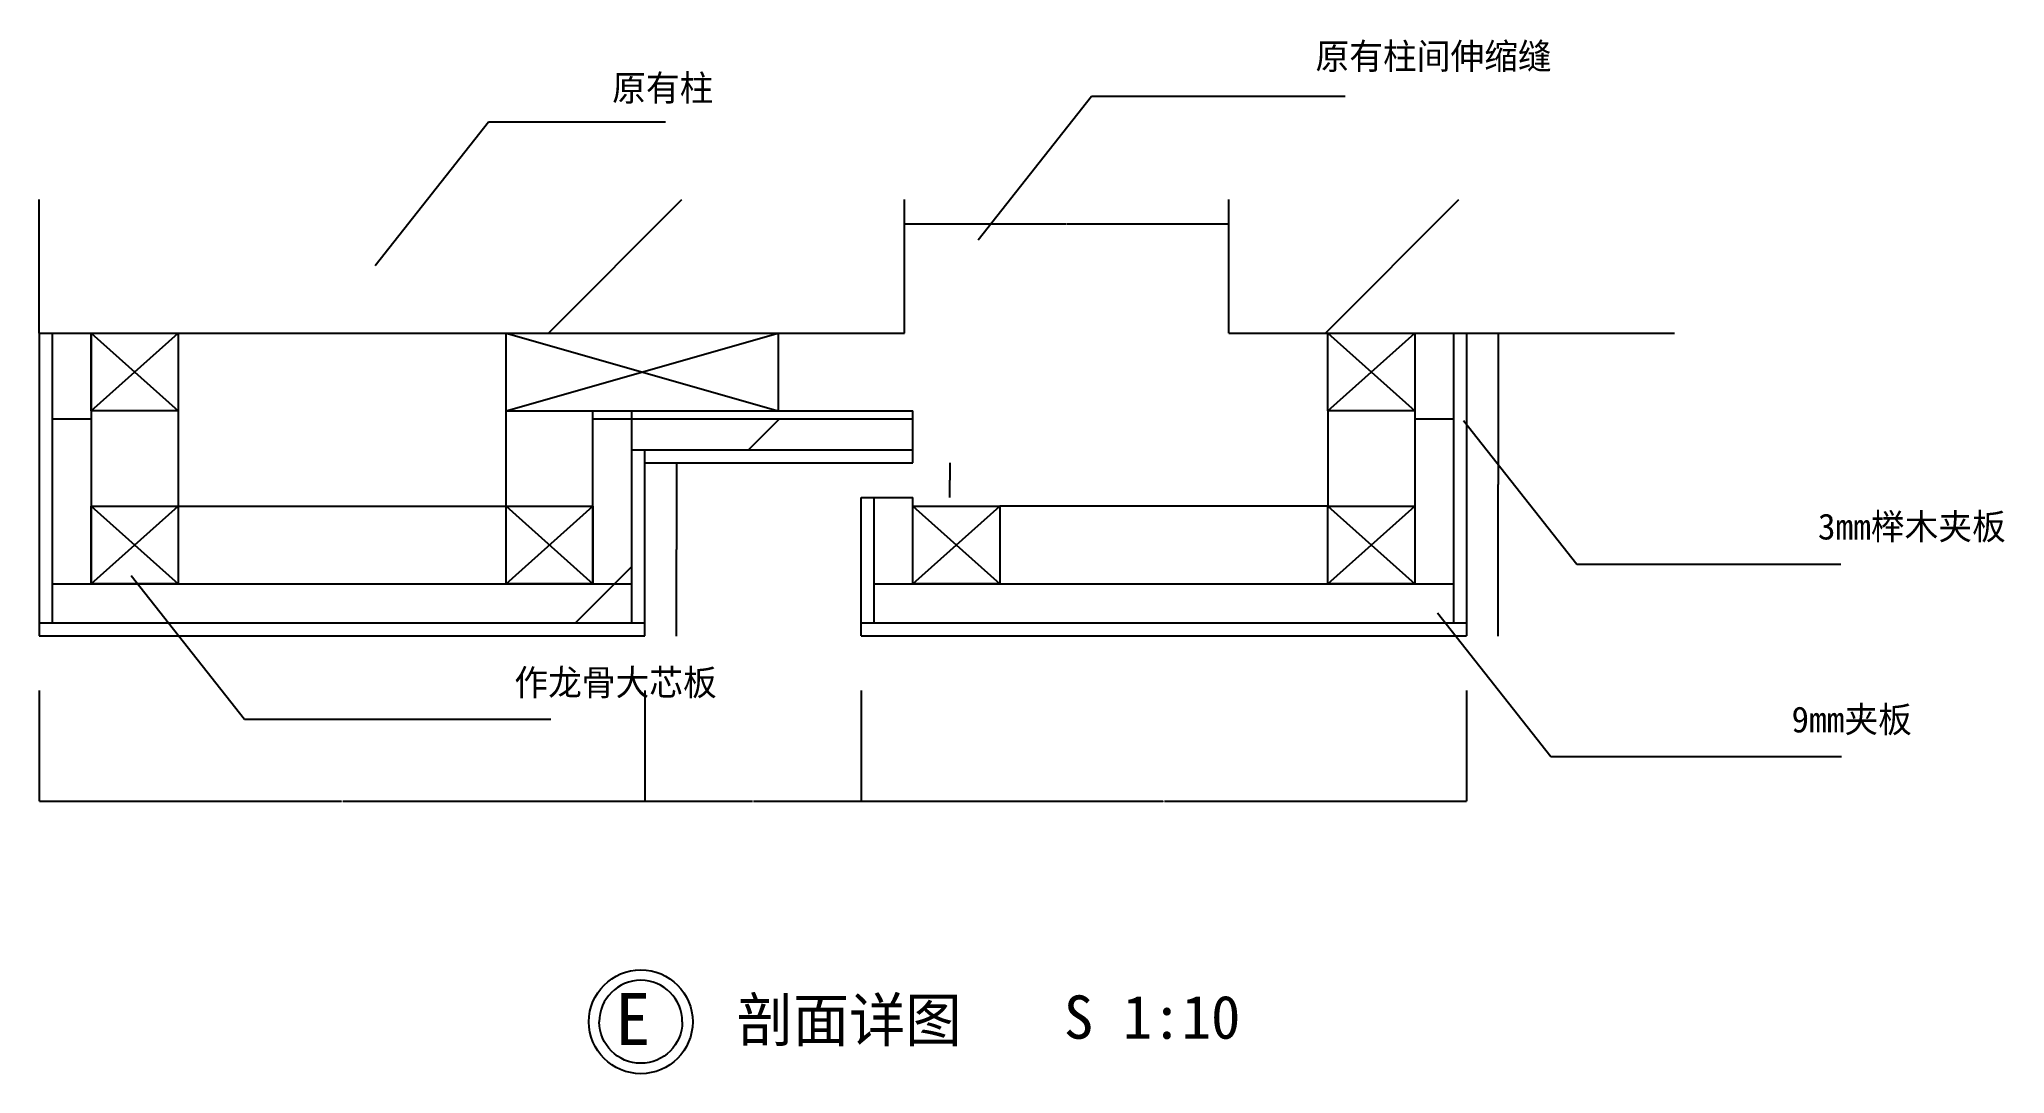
# Model space of a CAD drawing. Header units: metres. Extents: x 80585 to 85129, y -49265 to -46874.
import ezdxf

# ---------------------------------------------------------------- set-up
doc = ezdxf.new("R2010")
doc.units = ezdxf.units.M
for name, color, linetype in [('20', 1, 'Continuous'), ('8', 7, 'Continuous'), ('图层1', 7, 'Continuous'), ('墙和柱', 8, 'Continuous'), ('墙线', 2, 'Continuous'), ('家具', 2, 'Continuous'), ('家私', 3, 'Continuous'), ('细线', 1, 'Continuous')]:
    doc.layers.add(name, color=color, linetype=linetype)
doc.dimstyles.get("Standard").update_dxf_attribs({"dimtxt": 2.5, "dimasz": 2.5, "dimexe": 1.25, "dimexo": 0.625, "dimtad": 1, "dimcen": 2.5, "dimazin": 3, "dimtfac": 1, "dimtmove": 0, "dimatfit": 3})

# ---------------------------------------------------------------- blocks, each defined once
blk = doc.blocks.new('_CLOSEDFILLED')
at = {"color": 0, "linetype": 'BYBLOCK'}
blk.add_solid([(-1, 0), (0, 0), (-1, 0)], dxfattribs=at)
blk = doc.blocks.new('*D1')
for p, q in [((82485.37, -48379.04), (82485.37, -48635.41)), ((83885.37, -48379.04), (83885.37, -48635.41)), ((82485.62, -48635.41), (83183.87, -48635.41)), ((83186.87, -48635.41), (83885.12, -48635.41))]:
    blk.add_line(p, q)
at = {"layer": 'Defpoints'}
for p in [(82485.37, -48379.04), (83885.37, -48379.04), (82485.37, -48635.41)]:
    blk.add_point(p, dxfattribs=at)
at = {"layer": '图层1', "xscale": 0.25, "yscale": 0.25, "rotation": 180}
blk.add_blockref('_CLOSEDFILLED', (82485.37, -48635.41), dxfattribs=at)
at = {"layer": '图层1', "xscale": 0.25, "yscale": 0.25}
blk.add_blockref('_CLOSEDFILLED', (83885.37, -48635.41), dxfattribs=at)
at = {"layer": '图层1', "insert": (83185.37, -48635.41), "char_height": 1, "attachment_point": 5}
blk.add_mtext('140', dxfattribs=at)
blk = doc.blocks.new('*D2')
for p, q in [((82585.37, -47491.59), (82585.37, -47300.76)), ((82585.62, -47300.76), (82959.37, -47300.76)), ((82961.37, -47300.76), (83335.12, -47300.76)), ((83335.37, -47491.59), (83335.37, -47300.76))]:
    blk.add_line(p, q)
at = {"layer": 'Defpoints'}
for p in [(82585.37, -47300.76), (82585.37, -47491.59), (83335.37, -47491.59)]:
    blk.add_point(p, dxfattribs=at)
at = {"layer": '墙和柱', "xscale": 0.25, "yscale": 0.25, "rotation": 180}
blk.add_blockref('_CLOSEDFILLED', (82585.37, -47300.76), dxfattribs=at)
at = {"layer": '墙和柱', "xscale": 0.25, "yscale": 0.25}
blk.add_blockref('_CLOSEDFILLED', (83335.37, -47300.76), dxfattribs=at)
at = {"layer": '墙和柱', "insert": (82960.37, -47300.76), "char_height": 1, "attachment_point": 5}
blk.add_mtext('75', dxfattribs=at)
blk = doc.blocks.new('*D3')
for p, q in [((80585.37, -48379.04), (80585.37, -48635.41)), ((81985.37, -48379.04), (81985.37, -48635.41)), ((80585.62, -48635.41), (81283.87, -48635.41)), ((81286.87, -48635.41), (81985.12, -48635.41))]:
    blk.add_line(p, q)
at = {"layer": 'Defpoints'}
for p in [(80585.37, -48379.04), (81985.37, -48379.04), (80585.37, -48635.41)]:
    blk.add_point(p, dxfattribs=at)
at = {"layer": '图层1', "xscale": 0.25, "yscale": 0.25, "rotation": 180}
blk.add_blockref('_CLOSEDFILLED', (80585.37, -48635.41), dxfattribs=at)
at = {"layer": '图层1', "xscale": 0.25, "yscale": 0.25}
blk.add_blockref('_CLOSEDFILLED', (81985.37, -48635.41), dxfattribs=at)
at = {"layer": '图层1', "insert": (81285.37, -48635.41), "char_height": 1, "attachment_point": 5}
blk.add_mtext('140', dxfattribs=at)
blk = doc.blocks.new('*D4')
for p, q in [((82058.47, -47852.88), (82058.47, -48053.19)), ((82058.22, -48053.19), (82057.97, -48053.19)), ((82058.47, -48253.5), (82058.47, -48053.19)), ((82058.47, -48053.19), (82058.47, -48053.19)), ((82058.72, -48053.19), (82058.97, -48053.19))]:
    blk.add_line(p, q)
at = {"layer": 'Defpoints'}
for p in [(82058.47, -47852.88), (82058.47, -48053.19), (82058.47, -48253.5)]:
    blk.add_point(p, dxfattribs=at)
at = {"layer": '图层1', "xscale": 0.25, "yscale": 0.25}
blk.add_blockref('_CLOSEDFILLED', (82058.47, -48053.19), dxfattribs=at)
at = {"layer": '图层1', "xscale": 0.25, "yscale": 0.25, "rotation": 180}
blk.add_blockref('_CLOSEDFILLED', (82058.47, -48053.19), dxfattribs=at)
at = {"layer": '图层1', "insert": (82058.47, -48052.065), "char_height": 1, "attachment_point": 5}
blk.add_mtext('40', dxfattribs=at)
blk = doc.blocks.new('*D5')
for p, q in [((81985.37, -48379.04), (81985.37, -48635.41)), ((82485.37, -48379.04), (82485.37, -48635.41)), ((81985.62, -48635.41), (82234.37, -48635.41)), ((82236.37, -48635.41), (82485.12, -48635.41))]:
    blk.add_line(p, q)
at = {"layer": 'Defpoints'}
for p in [(81985.37, -48379.04), (82485.37, -48379.04), (81985.37, -48635.41)]:
    blk.add_point(p, dxfattribs=at)
at = {"layer": '图层1', "xscale": 0.25, "yscale": 0.25, "rotation": 180}
blk.add_blockref('_CLOSEDFILLED', (81985.37, -48635.41), dxfattribs=at)
at = {"layer": '图层1', "xscale": 0.25, "yscale": 0.25}
blk.add_blockref('_CLOSEDFILLED', (82485.37, -48635.41), dxfattribs=at)
at = {"layer": '图层1', "insert": (82235.37, -48635.41), "char_height": 1, "attachment_point": 5}
blk.add_mtext('50', dxfattribs=at)
blk = doc.blocks.new('*D6')
for p, q in [((82690.19, -47892.88), (82689.94, -47892.88)), ((82690.44, -47852.88), (82690.44, -47892.88)), ((82690.44, -47932.88), (82690.44, -47892.88)), ((82690.44, -47892.88), (82690.44, -47892.88)), ((82690.69, -47892.88), (82690.94, -47892.88))]:
    blk.add_line(p, q)
at = {"layer": 'Defpoints'}
for p in [(82690.44, -47852.88), (82690.44, -47892.88), (82690.44, -47932.88)]:
    blk.add_point(p, dxfattribs=at)
at = {"layer": '图层1', "xscale": 0.25, "yscale": 0.25}
blk.add_blockref('_CLOSEDFILLED', (82690.44, -47892.88), dxfattribs=at)
at = {"layer": '图层1', "xscale": 0.25, "yscale": 0.25, "rotation": 180}
blk.add_blockref('_CLOSEDFILLED', (82690.44, -47892.88), dxfattribs=at)
at = {"layer": '图层1', "insert": (82690.44, -47891.755), "char_height": 1, "attachment_point": 5}
blk.add_mtext('8', dxfattribs=at)
blk = doc.blocks.new('*D7')
for p, q in [((83958.47, -47552.88), (83958.47, -47903.19)), ((83958.22, -47903.19), (83957.97, -47903.19)), ((83958.47, -48253.5), (83958.47, -47903.19)), ((83958.47, -47903.19), (83958.47, -47903.19)), ((83958.72, -47903.19), (83958.97, -47903.19))]:
    blk.add_line(p, q)
at = {"layer": 'Defpoints'}
for p in [(83958.47, -47552.88), (83958.47, -47903.19), (83958.47, -48253.5)]:
    blk.add_point(p, dxfattribs=at)
at = {"layer": '图层1', "xscale": 0.25, "yscale": 0.25}
blk.add_blockref('_CLOSEDFILLED', (83958.47, -47903.19), dxfattribs=at)
at = {"layer": '图层1', "xscale": 0.25, "yscale": 0.25, "rotation": 180}
blk.add_blockref('_CLOSEDFILLED', (83958.47, -47903.19), dxfattribs=at)
at = {"layer": '图层1', "insert": (83958.47, -47902.065), "char_height": 1, "attachment_point": 5}
blk.add_mtext('70', dxfattribs=at)

msp = doc.modelspace()

# ---------------------------------------------------------------- hatches: boundary and pattern name
at = {"layer": '墙和柱'}
h = msp.add_hatch(dxfattribs=at)
h.set_pattern_fill('ANSI31', scale=400)
h.paths.add_polyline_path([(80585.37, -47244.47), (80585.37, -47552.88), (82585.37, -47552.88), (82585.37, -47244.47)])
h = msp.add_hatch(dxfattribs=at)
h.set_pattern_fill('ANSI31', scale=400)
h.paths.add_polyline_path([(83335.37, -47244.47), (83335.37, -47552.88), (84352.53, -47552.88), (84352.53, -47244.47)])
h = msp.add_hatch(dxfattribs=at)
h.set_pattern_fill('DOLMIT', scale=80)
h.paths.add_polyline_path([(80705.37, -47552.88), (80615.37, -47552.88), (80615.37, -48132.88), (80705.37, -48132.88), (80705.37, -47952.88)])
h = msp.add_hatch(dxfattribs=at)
h.set_pattern_fill('DOLMIT', scale=80)
h.paths.add_polyline_path([(83855.37, -47552.88), (83765.37, -47552.88), (83765.37, -47732.88), (83765.37, -48132.88), (83855.37, -48132.88)])
h = msp.add_hatch(dxfattribs=at)
h.set_pattern_fill('DOLMIT', scale=80)
h.paths.add_polyline_path([(81955.37, -47732.88), (81865.37, -47732.88), (81865.37, -48132.88), (81955.37, -48132.88)])
h = msp.add_hatch(dxfattribs=at)
h.set_pattern_fill('DOLMIT', scale=80)
h.paths.add_polyline_path([(82605.37, -47732.88), (81955.37, -47732.88), (81955.37, -47822.88), (82605.37, -47822.88)])
h = msp.add_hatch(dxfattribs=at)
h.set_pattern_fill('DOLMIT', scale=80)
h.paths.add_polyline_path([(82605.37, -47952.88), (82605.37, -47932.88), (82515.37, -47932.88), (82515.37, -48132.88), (82605.37, -48132.88)])
h = msp.add_hatch(dxfattribs=at)
h.set_pattern_fill('DOLMIT', scale=80)
h.paths.add_polyline_path([(81955.37, -48132.88), (80615.37, -48132.88), (80615.37, -48222.88), (81955.37, -48222.88)])
h = msp.add_hatch(dxfattribs=at)
h.set_pattern_fill('DOLMIT', scale=80)
h.paths.add_polyline_path([(83855.37, -48132.88), (82515.37, -48132.88), (82515.37, -48222.88), (83855.37, -48222.88)])

# ---------------------------------------------------------------- linework, layer by layer
at = {"layer": '20'}
for points in [[(82072.04, -49145.13, 1), (81880.04, -49145.13, 1)], [(82072.04, -49145.13, -1), (81880.04, -49145.13, -1)]]:
    msp.add_lwpolyline(points, format="xyb", dxfattribs=at)
msp.add_circle((81976.04, -49145.13), 120, dxfattribs=at)
msp.add_circle((81976.04, -49145.13), 120, dxfattribs=at)
at = {"layer": '墙线'}
for p, q in [((80585.37, -47552.88), (80585.37, -47244.47)), ((82585.37, -47552.88), (82585.37, -47244.47)), ((82585.37, -47552.88), (82585.37, -47244.47)), ((83335.37, -47552.88), (83335.37, -47244.47)), ((83335.37, -47552.88), (83335.37, -47244.47))]:
    msp.add_line(p, q, dxfattribs=at)
at = {"layer": '家具'}
for p, q in [((80585.37, -47552.88), (82585.37, -47552.88)), ((83335.37, -47552.88), (84365.86, -47552.88))]:
    msp.add_line(p, q, dxfattribs=at)
at = {"layer": '家私'}
for p, q in [((80585.37, -47552.88), (80585.37, -48252.88)), ((80615.37, -47552.88), (80615.37, -48222.88)), ((80705.37, -47552.88), (80705.37, -48132.88)), ((80705.37, -47732.88), (80906.13, -47552.88)), ((80705.37, -47552.88), (80906.13, -47732.88)), ((80705.37, -47732.88), (80705.37, -47552.88)), ((81664.61, -47952.88), (81664.61, -47552.88)), ((81664.61, -47732.88), (82294.01, -47552.88)), ((81664.61, -47552.88), (82294.01, -47732.88)), ((82294.01, -47552.88), (82294.01, -47732.88)), ((83564.61, -47732.88), (83564.61, -47552.88)), ((83564.61, -47552.88), (83765.37, -47732.88)), ((83564.61, -47732.88), (83765.37, -47552.88)), ((83765.37, -47552.88), (83765.37, -48132.88)), ((83855.37, -47552.88), (83855.37, -48222.88)), ((83885.37, -47552.88), (83885.37, -48252.88)), ((80906.13, -47732.88), (80906.13, -47952.88)), ((81664.61, -47732.88), (82294.01, -47732.88)), ((81865.37, -48132.88), (81865.37, -47732.88)), ((81865.37, -47732.88), (82605.37, -47732.88)), ((81955.37, -48222.88), (81955.37, -47732.88)), ((82605.37, -47852.88), (82605.37, -47732.88)), ((83564.61, -47732.88), (83564.61, -47952.88)), ((81955.37, -47822.88), (82605.37, -47822.88)), ((81985.37, -48252.88), (81985.37, -47822.88)), ((81985.37, -47852.88), (82605.37, -47852.88)), ((82485.37, -47932.88), (82605.37, -47932.88)), ((82485.37, -48252.88), (82485.37, -47932.88)), ((82515.37, -48222.88), (82515.37, -47932.88)), ((82605.37, -48132.88), (82605.37, -47932.88)), ((80705.37, -48132.88), (80906.13, -47952.88)), ((80705.37, -47952.88), (80906.13, -48132.88)), ((80705.37, -48132.88), (80705.37, -47952.88)), ((80906.13, -47952.88), (81664.61, -47952.88)), ((81664.61, -48132.88), (81664.61, -47952.88)), ((81664.61, -47952.88), (81865.37, -48132.88)), ((81664.61, -48132.88), (81865.37, -47952.88)), ((82605.37, -48132.88), (82806.13, -47952.88)), ((82605.37, -47952.88), (82806.13, -48132.88)), ((82605.37, -48132.88), (82605.37, -47952.88)), ((83564.61, -47952.88), (82806.13, -47952.88)), ((83564.61, -48132.88), (83564.61, -47952.88)), ((83564.61, -47952.88), (83765.37, -48132.88)), ((83564.61, -48132.88), (83765.37, -47952.88)), ((80615.37, -48132.88), (81955.37, -48132.88)), ((82515.37, -48132.88), (83855.37, -48132.88)), ((80585.37, -48222.88), (81985.37, -48222.88)), ((80585.37, -48252.88), (81985.37, -48252.88)), ((82485.37, -48222.88), (83885.37, -48222.88)), ((82485.37, -48252.88), (83885.37, -48252.88))]:
    msp.add_line(p, q, dxfattribs=at)
for points in [[(80705.37, -47552.88), (80906.13, -47552.88), (80906.13, -47732.88), (80705.37, -47732.88)], [(83564.61, -47552.88), (83765.37, -47552.88), (83765.37, -47732.88), (83564.61, -47732.88)], [(80705.37, -47952.88), (80906.13, -47952.88), (80906.13, -48132.88), (80705.37, -48132.88)], [(81664.61, -47952.88), (81865.37, -47952.88), (81865.37, -48132.88), (81664.61, -48132.88)], [(82605.37, -47952.88), (82806.13, -47952.88), (82806.13, -48132.88), (82605.37, -48132.88)], [(83564.61, -47952.88), (83765.37, -47952.88), (83765.37, -48132.88), (83564.61, -48132.88)]]:
    msp.add_lwpolyline(points, close=True, dxfattribs=at)

# ---------------------------------------------------------------- texts
at = {"char_height": 60, "attachment_point": 1}
for s, insert in [('原有柱间伸缩缝', (83536.02, -46882.93)), ('原有柱', (81909.88, -46956.24)), ('3mm榉木夹板', (84697.54, -47970.28)), ('作龙骨大芯板', (81683.69, -48330.7)), ('9mm夹板', (84636.41, -48416.22))]:
    msp.add_mtext(s, dxfattribs=dict(at, insert=insert))
at = {"layer": '8'}
for s, height, p in [('E', 120, (81916.89, -49198.77)), ('剖面详图', 100, (82197.79, -49190.74)), ('S 1:10', 100, (82954.26, -49184.28))]:
    msp.add_text(s, height=height, dxfattribs=at).set_placement(p)

# ---------------------------------------------------------------- dimensions: what is measured, and where the dimension line sits
at = {"layer": '图层1'}
for base, p1, p2, text, picture, middle in [((83958.47, -47903.19), (83958.47, -48253.5), (83958.47, -47552.88), '70', '*D7', (83958.47, -47902.065)), ((82058.47, -48053.19), (82058.47, -47852.88), (82058.47, -48253.5), '40', '*D4', (82058.47, -48052.065)), ((82690.44, -47892.88), (82690.44, -47932.88), (82690.44, -47852.88), '8', '*D6', (82690.44, -47891.755)), ((80585.37, -48635.41), (80585.37, -48379.04), (81985.37, -48379.04), '140', '*D3', (81285.37, -48635.41)), ((81985.37, -48635.41), (81985.37, -48379.04), (82485.37, -48379.04), '50', '*D5', (82235.37, -48635.41)), ((82485.37, -48635.41), (82485.37, -48379.04), (83885.37, -48379.04), '140', '*D1', (83185.37, -48635.41))]:
    dim = msp.add_linear_dim(base=base, p1=p1, p2=p2, text=text, dimstyle='Standard', dxfattribs=at)
    dim.commit()
    dim.dimension.update_dxf_attribs({"geometry": picture, "text_midpoint": middle})
at = {"layer": '墙和柱'}
dim = msp.add_linear_dim(base=(82585.37, -47300.76), p1=(82585.37, -47491.59), p2=(83335.37, -47491.59), text='75', dimstyle='Standard', dxfattribs=at)
dim.commit()
dim.dimension.update_dxf_attribs({"geometry": '*D2', "text_midpoint": (82960.37, -47300.76)})

# ---------------------------------------------------------------- leaders
at = {"layer": '细线'}
for points in [[(82756.23, -47337.22), (83018.3, -47004.99), (83604.67, -47004.99)], [(81362.18, -47396.92), (81624.25, -47064.69), (82033.34, -47064.69)], [(83877.81, -47755.16), (84139.89, -48087.39), (84750.71, -48087.39)], [(80797.62, -48113.36), (81059.7, -48445.59), (81768.33, -48445.59)], [(83818.07, -48199.6), (84080.14, -48531.82), (84752.1, -48531.82)]]:
    msp.add_leader(points, dimstyle='Standard', dxfattribs=at)

doc.saveas('drawing.dxf')
